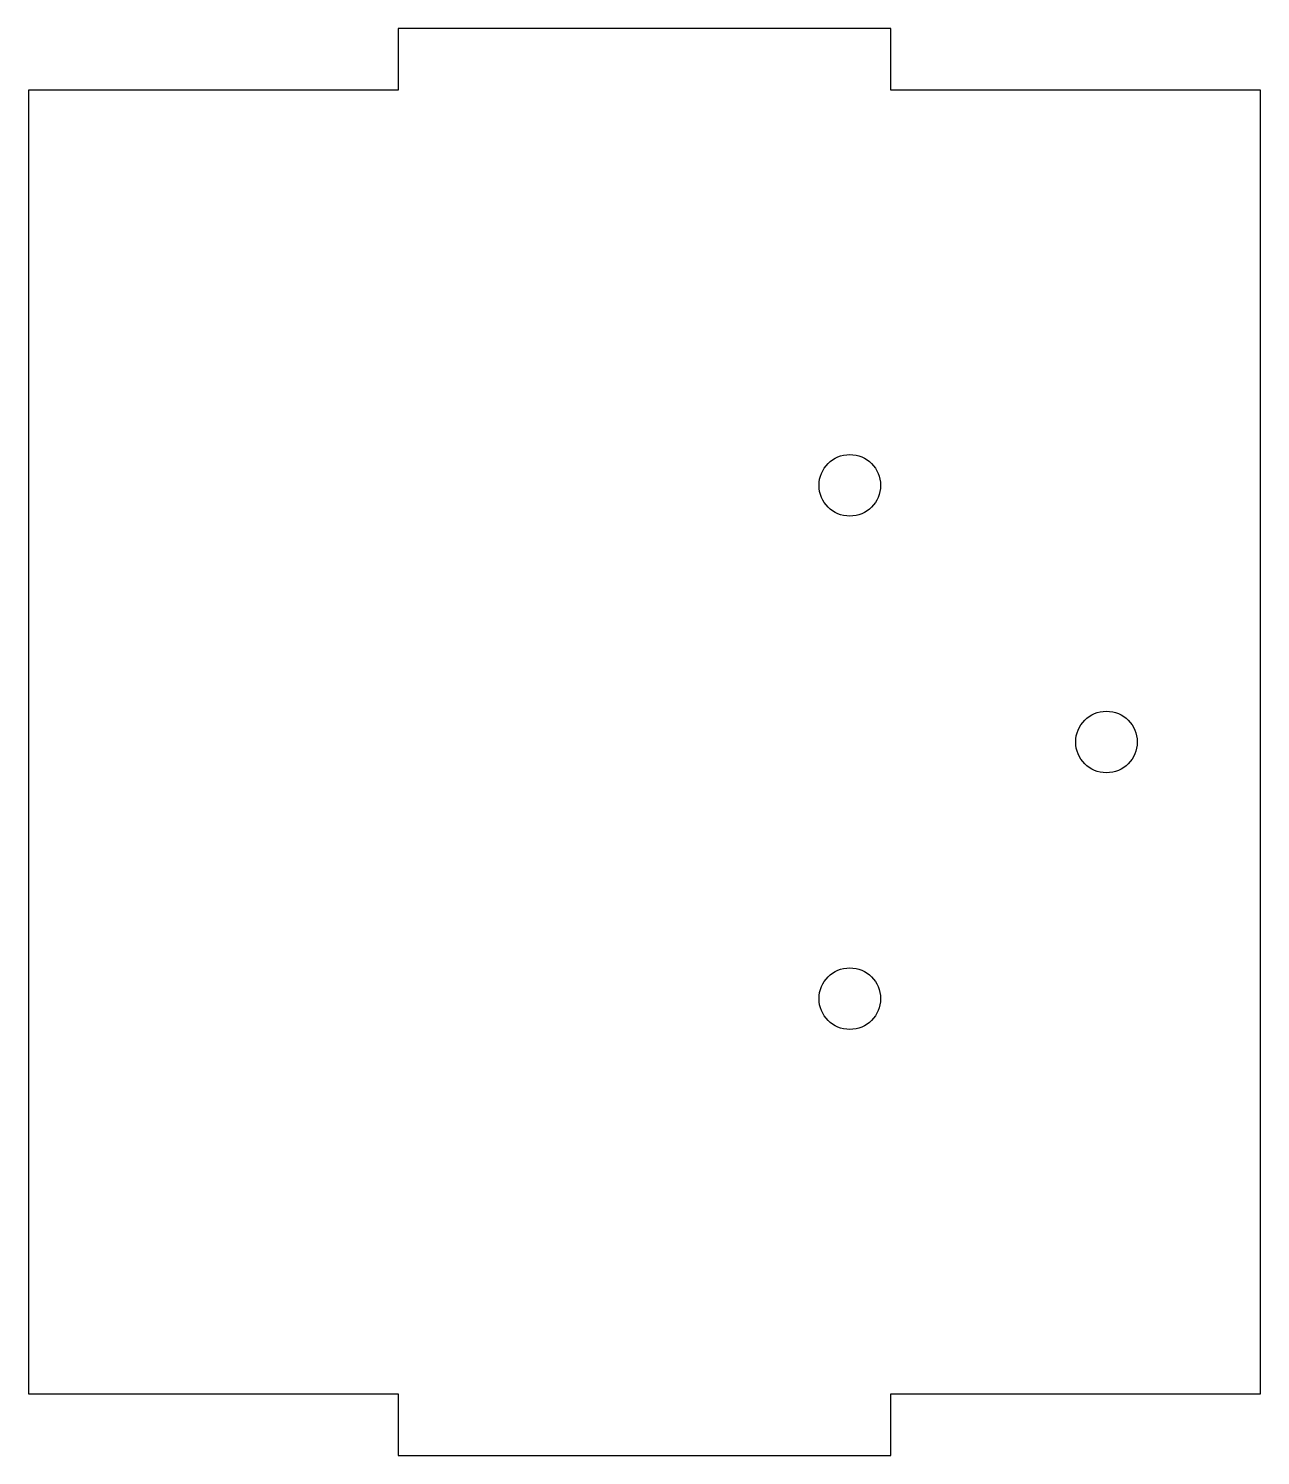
# Model space of a CAD drawing. Header units: millimetres. Extents: x 0 to 60, y -3 to 66.5.
import ezdxf

# ---------------------------------------------------------------- set-up
doc = ezdxf.new("R2010")
doc.units = ezdxf.units.MM

msp = doc.modelspace()

# ---------------------------------------------------------------- linework, layer by layer
msp.add_lwpolyline([(18, 63.5), (0, 63.5), (0, 0), (18, 0), (18, -3), (42, -3), (42, 0), (60, 0), (60, 63.5), (42, 63.5), (42, 66.5), (18, 66.5)], close=True)
for centre in [(40, 44.25), (52.5, 31.75), (40, 19.25)]:
    msp.add_circle(centre, 1.5)

doc.saveas('drawing.dxf')
